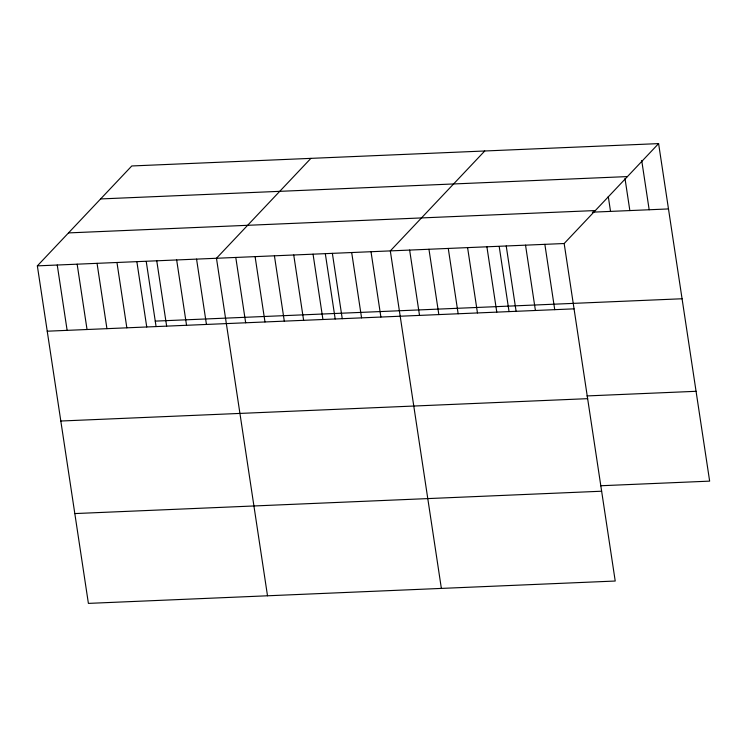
<?xml version="1.0" encoding="UTF-8"?>
<svg xmlns="http://www.w3.org/2000/svg" width="747" height="747" viewBox="0 0 747 747"><rect width="100%" height="100%" fill="white"/><g stroke="black" fill="none" stroke-linecap="round" stroke-linejoin="round"><path stroke-width="1.12" d="M658.602 143.611L564.172 243.522L615.22 581.035L88.398 603.389L37.35 265.867L131.78 165.965L658.602 143.611L709.65 481.133L600.569 485.755M310.901 158.364L216.471 258.275L267.51 595.789M484.756 150.987L390.317 250.899L441.365 588.412M100.621 198.935L627.443 176.581M68.509 232.905L595.331 210.551M592.352 212.167L668.481 208.936M37.35 265.867L564.172 243.522M155.245 321.117L682.067 298.763M47.229 331.201L574.051 308.847M586.983 395.929L696.064 391.307M60.815 421.019L587.637 398.665M74.812 513.572L601.634 491.218M641.71 160.474L649.171 209.758M624.996 178.486L629.852 210.57M608.282 196.498L610.532 211.392M544.852 244.334L554.732 309.66M525.533 245.156L535.412 310.481M506.223 245.978L516.102 311.303M499.22 246.622L509.043 311.583M486.904 246.799L496.783 312.125M467.585 247.612L477.464 312.946M448.265 248.434L458.154 313.759M428.955 249.255L438.834 314.58M409.636 250.077L419.515 315.402M371.007 251.711L380.886 317.036M351.688 252.533L361.567 317.858M332.368 253.354L342.247 318.68M325.365 253.999L335.188 318.96M313.049 254.176L322.928 319.501M293.739 254.988L303.618 320.323M274.42 255.81L284.299 321.135M255.1 256.632L264.98 321.957M235.781 257.454L245.67 322.779M196.564 259.116L206.443 324.441M176.665 259.956L186.545 325.29M156.758 260.806L166.646 326.131M146.253 261.599L156.076 326.56M136.86 261.646L146.739 326.971M116.962 262.496L126.841 327.821M97.054 263.336L106.933 328.661M77.156 264.186L87.035 329.511M57.248 265.026L67.127 330.351"/></g></svg>
